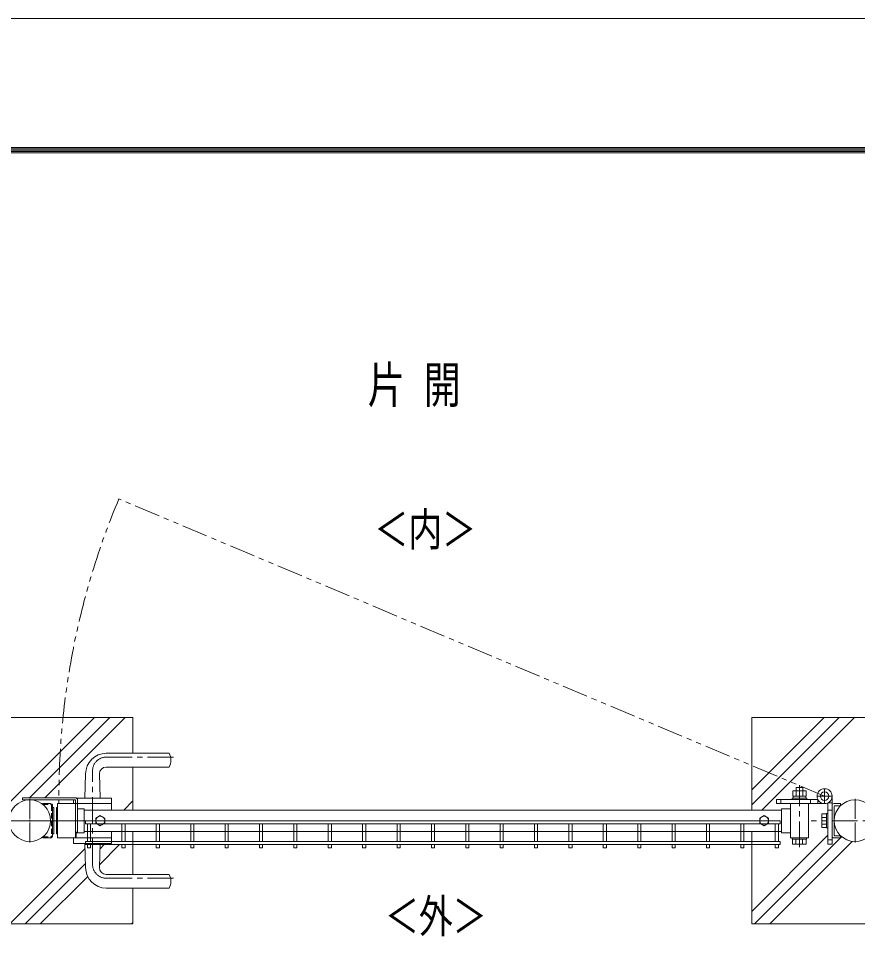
# Model space of a CAD drawing. Units: millimetres, scale not verified. Extents: x -4455 to 4455, y -3150 to 3150.
# Drawn here: x -2896 to -1676, y 1807 to 3150 of the extents above; entities that cross this region are included whole.
import ezdxf
from ezdxf.enums import TextEntityAlignment as Align

# ---------------------------------------------------------------- set-up
doc = ezdxf.new("R2010")
doc.units = ezdxf.units.MM
doc.header["$LTSCALE"] = 30
for name, pattern in [('USER1', [2, 1.25, -0.25, 0.25, -0.25]), ('USER2', [2.5, 1.25, -0.25, 0.25, -0.25, 0.25, -0.25]), ('USER3', [0.375, 0.25, -0.125])]:
    doc.linetypes.add(name, pattern=pattern)
for name, color, linetype, lineweight in [('0-0_外形線', 7, 'Continuous', 9), ('0-1_軸線', 2, 'USER1', 18), ('0-2_0', 7, 'Continuous', 9), ('0-5_扉縦枠', 7, 'Continuous', 9), ('0-6_丁番', 3, 'Continuous', 18), ('0-7_細線', 2, 'Continuous', 18), ('0-8_ハッチング', 8, 'Continuous', 18), ('0-9_NEO', 152, 'Continuous', 18), ('0-A_隠れ線', 2, 'USER3', 18), ('0-D_扉横枠', 7, 'Continuous', 9)]:
    doc.layers.add(name, color=color, linetype=linetype, lineweight=lineweight)
doc.styles.add('ＭＳ ゴシック', font='')
doc.styles.get('ＭＳ ゴシック').set_extended_font_data('MS Gothic')

msp = doc.modelspace()

# ---------------------------------------------------------------- linework, layer by layer
at = {"layer": '0-0_外形線'}
for p, q in [((-3029.93, 2134.24), (-2729.93, 2134.24)), ((-2729.93, 2134.24), (-2729.93, 2082.24)), ((-2768.68, 2082.24), (-2677.36, 2082.24)), ((-2677.36, 2062.24), (-2768.68, 2062.24)), ((-2729.93, 2062.24), (-2729.93, 1999.74)), ((-2798.68, 2052.24), (-2799.68, 2017.24)), ((-2778.68, 2052.24), (-2777.68, 2017.24)), ((-2816.18, 2014.49), (-2816.18, 2009.24)), ((-2812.04, 2017.24), (-2761.18, 2017.24)), ((-2761.18, 2017.24), (-2761.18, 1999.74)), ((-2860.76, 2009.24), (-2860.76, 2007.64)), ((-2860.76, 2009.24), (-2849.76, 2009.24)), ((-2846.76, 2006.24), (-2846.76, 1962.24)), ((-2846.76, 2003.24), (-2845.16, 2003.24)), ((-2845.16, 2003.24), (-2845.16, 1965.24)), ((-2841.28, 2003.24), (-2841.28, 1965.24)), ((-2841.28, 2003.24), (-2839.68, 2003.24)), ((-2839.68, 2003.24), (-2839.68, 1965.24)), ((-2761.18, 2009.24), (-2816.18, 2009.24)), ((-1713.37, 2006.24), (-1713.37, 1962.24)), ((-1710.37, 2009.24), (-1700.9, 2009.24)), ((-1710.18, 1963.44), (-1710.18, 2005.04)), ((-1709.18, 2006.04), (-1700.9, 2006.04)), ((-1700.9, 2006.04), (-1700.9, 2009.24)), ((-2783.97, 1987.99), (-2777.48, 1991.74)), ((-2783.97, 1980.49), (-2783.97, 1987.99)), ((-2770.98, 1987.99), (-2777.48, 1991.74)), ((-2770.98, 1980.49), (-2770.98, 1987.99)), ((-1818.57, 1987.99), (-1812.08, 1991.74)), ((-1818.57, 1980.49), (-1818.57, 1987.99)), ((-1805.58, 1987.99), (-1812.08, 1991.74)), ((-1805.58, 1980.49), (-1805.58, 1987.99)), ((-2783.97, 1980.49), (-2777.48, 1976.74)), ((-2770.98, 1980.49), (-2777.48, 1976.74)), ((-1818.57, 1980.49), (-1812.08, 1976.74)), ((-1805.58, 1980.49), (-1812.08, 1976.74)), ((-2860.76, 1960.84), (-2860.76, 1959.24)), ((-2846.76, 1965.24), (-2845.16, 1965.24)), ((-2841.28, 1965.24), (-2839.68, 1965.24)), ((-2812.68, 1966.79), (-2812.68, 1959.24)), ((-2761.18, 1951.24), (-2761.18, 1968.74)), ((-2729.93, 1968.74), (-2729.93, 1906.24)), ((-1829.93, 1968.74), (-1829.93, 1834.24)), ((-1709.18, 1962.44), (-1700.9, 1962.44)), ((-1700.9, 1962.44), (-1700.9, 1959.24)), ((-2860.76, 1959.24), (-2849.76, 1959.24)), ((-2816.18, 1951.24), (-2816.18, 1959.24)), ((-2816.18, 1951.24), (-2761.18, 1951.24)), ((-2798.68, 1916.24), (-2799.68, 1951.24)), ((-2778.68, 1916.24), (-2777.68, 1951.24)), ((-1710.37, 1959.24), (-1700.9, 1959.24)), ((-2677.36, 1906.24), (-2768.68, 1906.24)), ((-2768.68, 1886.24), (-2677.36, 1886.24)), ((-2729.93, 1886.24), (-2729.93, 1834.24)), ((-2729.93, 1834.24), (-3029.93, 1834.24)), ((-1829.93, 1834.24), (-1529.93, 1834.24))]:
    msp.add_line(p, q, dxfattribs=at)
msp.add_lwpolyline([(-1529.93, 2134.24), (-1829.93, 2134.24), (-1829.93, 1999.74)], dxfattribs=at)
for centre, radius in [((-2879.93, 1984.24), 30.25), ((-1679.93, 1984.24), 30.25), ((-2777.48, 1984.24), 6.5), ((-1812.08, 1984.24), 6.5)]:
    msp.add_circle(centre, radius, dxfattribs=at)
for centre, radius, start, end in [((-2768.68, 2052.24), 30, 90, 180), ((-2694.68, 2072.24), 20, 330, 30), ((-2768.68, 2052.24), 10, 90, 180), ((-2849.76, 2006.24), 3, 0, 90), ((-1710.37, 2006.24), 3, 90, 180), ((-1709.18, 2005.04), 1, 90, 180), ((-2849.76, 1962.24), 3, 270, 0), ((-1710.37, 1962.24), 3, 180, 270), ((-1709.18, 1963.44), 1, 180, 270), ((-2768.68, 1916.24), 30, 180, 270), ((-2768.68, 1916.24), 10, 180, 270), ((-2694.68, 1896.24), 20, 330, 30)]:
    msp.add_arc(centre, radius, start, end, dxfattribs=at)
at = {"layer": '0-1_軸線'}
for p, q in [((-2768.68, 2076.74), (-2664.16, 2076.74)), ((-2788.68, 1920.74), (-2788.68, 2056.74)), ((-1760.68, 1945.58), (-1760.68, 2036.05)), ((-1616.11, 1984.24), (-1743.74, 1984.24)), ((-2768.68, 1900.74), (-2664.16, 1900.74))]:
    msp.add_line(p, q, dxfattribs=at)
for centre, start, end in [((-2768.68, 2056.74), 90, 180), ((-2768.68, 1920.74), 180, 270)]:
    msp.add_arc(centre, 20, start, end, dxfattribs=at)
at = {"layer": '0-2_0', "color": 3, "lineweight": 18}
msp.add_lwpolyline([(-4455, 3150), (4455, 3150), (4455, -3150), (-4455, -3150)], close=True, dxfattribs=at)
at = {"layer": '0-2_0'}
for points in [[(-4155, 2962.5), (4155, 2962.5), (4155, -2962.5), (-4155, -2962.5)], [(-4153.13, 2960.62), (4153.13, 2960.62), (4153.13, -2960.62), (-4153.13, -2960.62)], [(-4151.25, 2958.75), (4151.25, 2958.75), (4151.25, -2958.75), (-4151.25, -2958.75)], [(-4149.38, 2956.87), (4149.38, 2956.87), (4149.38, -2956.87), (-4149.38, -2956.87)], [(-4147.5, 2955), (4147.5, 2955), (4147.5, -2955), (-4147.5, -2955)]]:
    msp.add_lwpolyline(points, close=True, dxfattribs=at)
at = {"layer": '0-5_扉縦枠'}
for p, q in [((-2813.68, 2009.24), (-2839.68, 2009.24)), ((-2839.68, 2009.24), (-2839.68, 1959.24)), ((-2813.68, 2009.24), (-2813.68, 1959.24)), ((-1773.68, 1959.24), (-1773.68, 2009.24)), ((-1773.68, 2009.24), (-1747.68, 2009.24)), ((-1747.68, 1959.24), (-1747.68, 2009.24)), ((-2839.68, 1959.24), (-2761.18, 1959.24)), ((-1773.68, 1959.24), (-1747.68, 1959.24))]:
    msp.add_line(p, q, dxfattribs=at)
at = {"layer": '0-6_丁番'}
for p, q in [((-1770.48, 2027.74), (-1770.48, 2019.74)), ((-1750.85, 2027.74), (-1770.48, 2027.74)), ((-1765.66, 2027.74), (-1765.66, 2032.74)), ((-1765.66, 2032.74), (-1755.66, 2032.74)), ((-1765.57, 2027.74), (-1765.57, 2019.74)), ((-1755.76, 2027.74), (-1755.76, 2019.74)), ((-1755.66, 2032.74), (-1755.66, 2027.74)), ((-1750.85, 2019.74), (-1750.85, 2027.74)), ((-2890.48, 2017.69), (-2813.68, 2017.69)), ((-2890.48, 2017.69), (-2890.48, 2014.49)), ((-2890.48, 2014.49), (-2813.68, 2014.49)), ((-2813.68, 1967.69), (-2813.68, 2014.49)), ((-2810.48, 1967.69), (-2810.48, 2014.49)), ((-1793.93, 2015.24), (-1734.02, 2015.24)), ((-1793.93, 2009.24), (-1793.93, 2015.24)), ((-1771.16, 2015.24), (-1771.16, 2017.24)), ((-1771.16, 2017.24), (-1750.16, 2017.24)), ((-1771.16, 2015.24), (-1750.16, 2015.24)), ((-1770.48, 2019.74), (-1750.85, 2019.74)), ((-1769.86, 2017.24), (-1769.86, 2019.74)), ((-1751.46, 2019.74), (-1751.46, 2017.24)), ((-1750.16, 2017.24), (-1750.16, 2015.24)), ((-1733.93, 2009.24), (-1733.93, 2015.24)), ((-1713.37, 1950.4), (-1713.37, 2018.19)), ((-1793.93, 2009.24), (-1726.15, 2009.24)), ((-1713.37, 2010.4), (-1719.37, 2010.4)), ((-1719.37, 1950.4), (-1719.37, 2010.31)), ((-1721.37, 1989.12), (-1728.37, 1989.12)), ((-1721.37, 1994.71), (-1719.37, 1994.71)), ((-1721.37, 1979.3), (-1728.37, 1979.3)), ((-2813.68, 1967.69), (-2810.48, 1967.69)), ((-1771.52, 1959.24), (-1771.52, 1957.24)), ((-1771.52, 1957.24), (-1750.52, 1957.24)), ((-1750.52, 1959.24), (-1770.84, 1959.24)), ((-1770.84, 1957.24), (-1770.84, 1950.24)), ((-1770.84, 1950.24), (-1751.21, 1950.24)), ((-1765.93, 1957.24), (-1765.93, 1950.24)), ((-1756.11, 1957.24), (-1756.11, 1950.24)), ((-1751.21, 1950.24), (-1751.21, 1957.24)), ((-1750.52, 1957.24), (-1750.52, 1959.24)), ((-1713.37, 1950.4), (-1719.37, 1950.4))]:
    msp.add_line(p, q, dxfattribs=at)
at = {"layer": '0-6_丁番', "color": 2}
for p, q in [((-1724.22, 2020.1), (-1724.22, 2030.86)), ((-1724.41, 2019.92), (-1735.17, 2019.92)), ((-1724.31, 2019.92), (-1724.13, 2019.92)), ((-1724.22, 2019.83), (-1724.22, 2020.01)), ((-1724.22, 2019.74), (-1724.22, 2008.98)), ((-1724.05, 2019.92), (-1713.29, 2019.92))]:
    msp.add_line(p, q, dxfattribs=at)
at = {"layer": '0-6_丁番', "color": 4}
for p, q in [((-1787.93, 2009.24), (-1787.93, 2015.26)), ((-1744.93, 2009.24), (-1744.93, 2015.25)), ((-1713.37, 1999.4), (-1719.38, 1999.4)), ((-1713.37, 1956.4), (-1719.39, 1956.4))]:
    msp.add_line(p, q, dxfattribs=at)
at = {"layer": '0-6_丁番'}
for points in [[(-1721.37, 1994.03), (-1728.37, 1994.03), (-1728.37, 1974.4), (-1721.37, 1974.4)], [(-1721.37, 1994.71), (-1721.37, 1973.71), (-1719.37, 1973.71)]]:
    msp.add_lwpolyline(points, dxfattribs=at)
for radius in [10.85, 6.15]:
    msp.add_circle((-1724.23, 2019.92), radius, dxfattribs=at)
msp.add_arc((-2813.68, 2014.49), 3.2, 0, 90, dxfattribs=at)
at = {"layer": '0-7_細線'}
for p, q in [((-2879.93, 1986.94), (-2879.93, 2015.84)), ((-1679.93, 1986.94), (-1679.93, 2015.84)), ((-2882.63, 1984.24), (-2911.53, 1984.24)), ((-2894.66, 1984.24), (-2738.95, 1984.24)), ((-2881.28, 1984.24), (-2878.58, 1984.24)), ((-2879.93, 1982.89), (-2879.93, 1985.59)), ((-2879.93, 1981.54), (-2879.93, 1952.64)), ((-2877.23, 1984.24), (-2848.33, 1984.24)), ((-1679.93, 1981.54), (-1679.93, 1952.64))]:
    msp.add_line(p, q, dxfattribs=at)
at = {"layer": '0-8_ハッチング', "linetype": 'USER2'}
msp.add_line((-1724.22, 2019.74), (-2750.33, 2451.87), dxfattribs=at)
at = {"layer": '0-8_ハッチング'}
for p, q in [((-2836.77, 2061.03), (-2763.56, 2134.24)), ((-1805.34, 2053.9), (-1725, 2134.24)), ((-1789.79, 2047.35), (-1702.9, 2134.24)), ((-1774.24, 2040.81), (-1680.8, 2134.24)), ((-2880.11, 2017.69), (-2836.77, 2061.03)), ((-1829.93, 2029.31), (-1805.34, 2053.9)), ((-1829.93, 2007.21), (-1789.79, 2047.35)), ((-1815.3, 1999.74), (-1774.24, 2040.81)), ((-2883.52, 2014.28), (-2883.31, 2014.49)), ((-2743.38, 1999.74), (-2729.93, 2013.19)), ((-1829.93, 1852.53), (-1719.37, 1963.09)), ((-1700.9, 1959.47), (-1699.33, 1961.03)), ((-2778.56, 1920.37), (-2749.44, 1949.49)), ((-2777.91, 1943.12), (-2771.53, 1949.49)), ((-1826.12, 1834.24), (-1701.12, 1959.24)), ((-1804.02, 1834.24), (-1684, 1954.27)), ((-2908.88, 1834.24), (-2799.46, 1943.66)), ((-2886.78, 1834.24), (-2798.85, 1922.18)), ((-2864.69, 1834.24), (-2795.71, 1903.22)), ((-2732.1, 1834.24), (-2729.93, 1836.42))]:
    msp.add_line(p, q, dxfattribs=at)
for points in [[(-2916.16, 2003.74), (-2835.67, 2084.23), (-2785.66, 2134.24)], [(-2858.01, 2017.69), (-2837.38, 2038.33), (-2741.46, 2134.24)]]:
    msp.add_lwpolyline(points, dxfattribs=at)
at = {"layer": '0-8_ハッチング', "linetype": 'USER2'}
msp.add_arc((-1724.05, 2019.92), 1113.48, 157.17436, 180.54955, dxfattribs=at)
at = {"layer": '0-9_NEO'}
for p, q in [((-1788.68, 1983.99), (-2798.68, 1983.99)), ((-2798.68, 1979.49), (-2798.68, 1983.99)), ((-1788.68, 1979.49), (-2798.68, 1979.49)), ((-2795.93, 1979.49), (-2795.93, 1953.99)), ((-2791.43, 1979.49), (-2791.43, 1953.99)), ((-2745.93, 1979.49), (-2745.93, 1953.99)), ((-2741.43, 1979.49), (-2741.43, 1953.99)), ((-2695.93, 1979.49), (-2695.93, 1953.99)), ((-2691.43, 1979.49), (-2691.43, 1953.99)), ((-2645.93, 1979.49), (-2645.93, 1953.99)), ((-2641.43, 1979.49), (-2641.43, 1953.99)), ((-2595.93, 1979.49), (-2595.93, 1953.99)), ((-2591.43, 1979.49), (-2591.43, 1953.99)), ((-2545.93, 1979.49), (-2545.93, 1953.99)), ((-2541.43, 1979.49), (-2541.43, 1953.99)), ((-2495.93, 1979.49), (-2495.93, 1953.99)), ((-2491.43, 1979.49), (-2491.43, 1953.99)), ((-2445.93, 1979.49), (-2445.93, 1953.99)), ((-2441.43, 1979.49), (-2441.43, 1953.99)), ((-2395.93, 1979.49), (-2395.93, 1953.99)), ((-2391.43, 1979.49), (-2391.43, 1953.99)), ((-2345.93, 1979.49), (-2345.93, 1953.99)), ((-2341.43, 1979.49), (-2341.43, 1953.99)), ((-2295.93, 1979.49), (-2295.93, 1953.99)), ((-2291.43, 1979.49), (-2291.43, 1953.99)), ((-2245.93, 1979.49), (-2245.93, 1953.99)), ((-2241.43, 1979.49), (-2241.43, 1953.99)), ((-2195.93, 1979.49), (-2195.93, 1953.99)), ((-2191.43, 1979.49), (-2191.43, 1953.99)), ((-2145.93, 1979.49), (-2145.93, 1953.99)), ((-2141.43, 1979.49), (-2141.43, 1953.99)), ((-2095.93, 1979.49), (-2095.93, 1953.99)), ((-2091.43, 1979.49), (-2091.43, 1953.99)), ((-2045.93, 1979.49), (-2045.93, 1953.99)), ((-2041.43, 1979.49), (-2041.43, 1953.99)), ((-1995.93, 1979.49), (-1995.93, 1953.99)), ((-1991.43, 1979.49), (-1991.43, 1953.99)), ((-1945.93, 1979.49), (-1945.93, 1953.99)), ((-1941.43, 1979.49), (-1941.43, 1953.99)), ((-1895.93, 1979.49), (-1895.93, 1953.99)), ((-1891.43, 1979.49), (-1891.43, 1953.99)), ((-1845.93, 1979.49), (-1845.93, 1953.99)), ((-1841.43, 1979.49), (-1841.43, 1953.99)), ((-1795.93, 1979.49), (-1795.93, 1953.99)), ((-1791.43, 1979.49), (-1791.43, 1953.99)), ((-1788.68, 1979.49), (-1788.68, 1983.99)), ((-1788.68, 1953.99), (-2798.68, 1953.99)), ((-2798.68, 1949.49), (-2798.68, 1953.99)), ((-1788.68, 1949.49), (-2798.68, 1949.49)), ((-2795.93, 1949.49), (-2795.93, 1944.99)), ((-2791.43, 1949.49), (-2791.43, 1944.99)), ((-2741.43, 1949.49), (-2741.43, 1944.99)), ((-2695.93, 1949.49), (-2695.93, 1944.99)), ((-2691.43, 1949.49), (-2691.43, 1944.99)), ((-2645.93, 1949.49), (-2645.93, 1944.99)), ((-2641.43, 1949.49), (-2641.43, 1944.99)), ((-2595.93, 1949.49), (-2595.93, 1944.99)), ((-2591.43, 1949.49), (-2591.43, 1944.99)), ((-2545.93, 1949.49), (-2545.93, 1944.99)), ((-2541.43, 1949.49), (-2541.43, 1944.99)), ((-2495.93, 1949.49), (-2495.93, 1944.99)), ((-2491.43, 1949.49), (-2491.43, 1944.99)), ((-2445.93, 1949.49), (-2445.93, 1944.99)), ((-2441.43, 1949.49), (-2441.43, 1944.99)), ((-2395.93, 1949.49), (-2395.93, 1944.99)), ((-2391.43, 1949.49), (-2391.43, 1944.99)), ((-2345.93, 1949.49), (-2345.93, 1944.99)), ((-2341.43, 1949.49), (-2341.43, 1944.99)), ((-2295.93, 1949.49), (-2295.93, 1944.99)), ((-2291.43, 1949.49), (-2291.43, 1944.99)), ((-2245.93, 1949.49), (-2245.93, 1944.99)), ((-2241.43, 1949.49), (-2241.43, 1944.99)), ((-2195.93, 1949.49), (-2195.93, 1944.99)), ((-2191.43, 1949.49), (-2191.43, 1944.99)), ((-2145.93, 1949.49), (-2145.93, 1944.99)), ((-2141.43, 1949.49), (-2141.43, 1944.99)), ((-2095.93, 1949.49), (-2095.93, 1944.99)), ((-2091.43, 1949.49), (-2091.43, 1944.99)), ((-2045.93, 1949.49), (-2045.93, 1944.99)), ((-2041.43, 1949.49), (-2041.43, 1944.99)), ((-1995.93, 1949.49), (-1995.93, 1944.99)), ((-1991.43, 1949.49), (-1991.43, 1944.99)), ((-1945.93, 1949.49), (-1945.93, 1944.99)), ((-1941.43, 1949.49), (-1941.43, 1944.99)), ((-1895.93, 1949.49), (-1895.93, 1944.99)), ((-1891.43, 1949.49), (-1891.43, 1944.99)), ((-1845.93, 1949.49), (-1845.93, 1944.99)), ((-1841.43, 1949.49), (-1841.43, 1944.99)), ((-1795.93, 1949.49), (-1795.93, 1944.99)), ((-1791.43, 1949.49), (-1791.43, 1944.99)), ((-1788.68, 1949.49), (-1788.68, 1953.99)), ((-2795.93, 1944.99), (-2791.43, 1944.99)), ((-2695.93, 1944.99), (-2691.43, 1944.99)), ((-2645.93, 1944.99), (-2641.43, 1944.99)), ((-2595.93, 1944.99), (-2591.43, 1944.99)), ((-2545.93, 1944.99), (-2541.43, 1944.99)), ((-2495.93, 1944.99), (-2491.43, 1944.99)), ((-2445.93, 1944.99), (-2441.43, 1944.99)), ((-2395.93, 1944.99), (-2391.43, 1944.99)), ((-2345.93, 1944.99), (-2341.43, 1944.99)), ((-2295.93, 1944.99), (-2291.43, 1944.99)), ((-2241.43, 1944.99), (-2245.93, 1944.99)), ((-2191.43, 1944.99), (-2195.93, 1944.99)), ((-2141.43, 1944.99), (-2145.93, 1944.99)), ((-2091.43, 1944.99), (-2095.93, 1944.99)), ((-2041.43, 1944.99), (-2045.93, 1944.99)), ((-1991.43, 1944.99), (-1995.93, 1944.99)), ((-1941.43, 1944.99), (-1945.93, 1944.99)), ((-1891.43, 1944.99), (-1895.93, 1944.99)), ((-1841.43, 1944.99), (-1845.93, 1944.99)), ((-1791.43, 1944.99), (-1795.93, 1944.99))]:
    msp.add_line(p, q, dxfattribs=at)
msp.add_lwpolyline([(-2745.93, 1949.49), (-2745.93, 1944.99), (-2741.43, 1944.99)], dxfattribs=at)
at = {"layer": '0-A_隠れ線'}
for p, q in [((-2860.76, 2007.64), (-2849.76, 2007.64)), ((-2848.36, 2006.24), (-2848.36, 1962.24)), ((-2860.76, 1960.84), (-2849.76, 1960.84))]:
    msp.add_line(p, q, dxfattribs=at)
for centre, start, end in [((-2849.76, 2006.24), 0, 90), ((-2849.76, 1962.24), 270, 0)]:
    msp.add_arc(centre, 1.4, start, end, dxfattribs=at)
at = {"layer": '0-D_扉横枠'}
for p, q in [((-2800.68, 2001.69), (-2810.48, 2001.69)), ((-2800.68, 2001.69), (-2800.68, 1966.79)), ((-1786.68, 2001.69), (-1786.68, 1966.79)), ((-1786.68, 2001.69), (-1773.68, 2001.69)), ((-2800.68, 1999.74), (-1786.68, 1999.74)), ((-2800.68, 1966.79), (-2813.68, 1966.79)), ((-2800.68, 1968.74), (-1786.68, 1968.74)), ((-1786.68, 1966.79), (-1773.68, 1966.79))]:
    msp.add_line(p, q, dxfattribs=at)

# ---------------------------------------------------------------- texts
at = {"layer": '0-0_外形線', "style": 'ＭＳ ゴシック', "width": 0.75}
for s, height, p in [('片 開', 53.01, (-2388.67, 2575.19)), ('＜内＞', 48.17, (-2378.85, 2369.09)), ('＜外＞', 48.17, (-2363.42, 1807.03))]:
    msp.add_text(s, height=height, dxfattribs=at).set_placement(p, align=Align.BOTTOM_LEFT)

doc.saveas('drawing.dxf')
